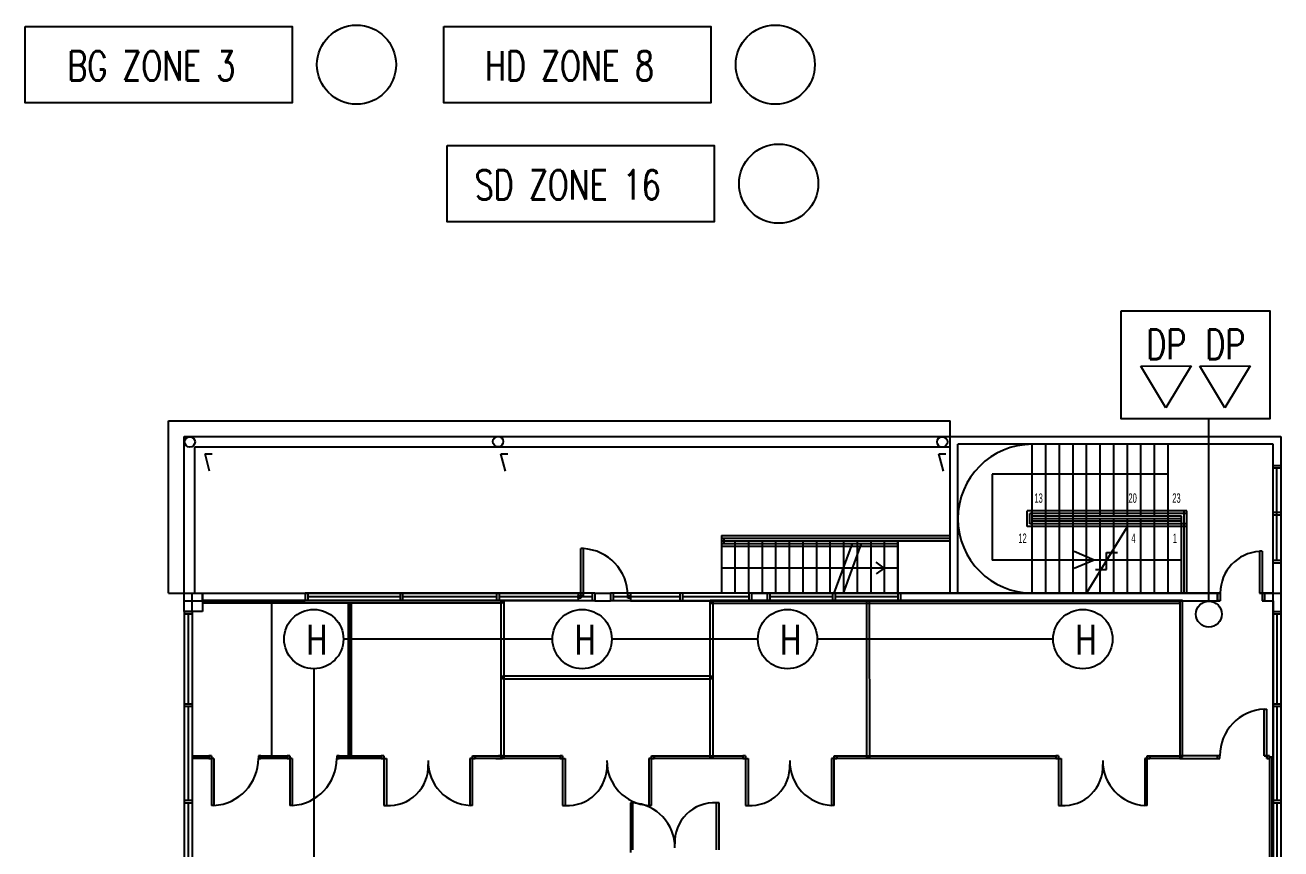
# Model space of a CAD drawing. Extents: x 134044 to 2458691, y -1196082 to 3409924.
# Drawn here: x 134998.7 to 135093.9, y 153296.5 to 153358.9 of the extents above; entities that cross this region are included whole.
import ezdxf

# ---------------------------------------------------------------- set-up
doc = ezdxf.new("R2010")
doc.units = 0
doc.layers.get('0').update_dxf_attribs({"linetype": 'CONTINUOUS'})
for name, color, linetype in [('000_-_ARCHITECT', 251, 'CONTINUOUS'), ('1', 251, 'CONTINUOUS'), ('5', 4, 'CONTINUOUS'), ('CON1', 251, 'CONTINUOUS'), ('F-_DDIM', 251, 'CONTINUOUS'), ('F-OP', 5, 'CONTINUOUS'), ('F-WIN', 5, 'CONTINUOUS'), ('F_COL', 3, 'CONTINUOUS'), ('GMP_WALL', 251, 'CONTINUOUS'), ('MIMIC_SIZE', 7, 'CONTINUOUS'), ('PU_DOOR', 251, 'CONTINUOUS'), ('WALL_PANEL_50MM', 251, 'CONTINUOUS')]:
    doc.layers.add(name, color=color, linetype=linetype)
doc.styles.add('PLOT02__REVB$0$NARROW', font='SIMPLEX', dxfattribs={"width": 0.75})
doc.styles.get("Standard").update_dxf_attribs({"font": 'arial.ttf'})

msp = doc.modelspace()

# ---------------------------------------------------------------- linework, layer by layer
at = {"color": 1}
for p, q in [((135083.271, 153333.083), (135087.088, 153333.094)), ((135085.176, 153329.907), (135083.271, 153333.083)), ((135087.088, 153333.094), (135085.176, 153329.907)), ((135087.738, 153333.083), (135091.556, 153333.094)), ((135089.643, 153329.907), (135087.738, 153333.083)), ((135091.556, 153333.094), (135089.643, 153329.907))]:
    msp.add_line(p, q, dxfattribs=at)
at = {"color": 7, "linetype": 'BYBLOCK'}
for points in [[(134998.663, 153358.843), (135018.913, 153358.843), (135018.913, 153353.057), (134998.663, 153353.057)], [(135030.418, 153358.843), (135050.668, 153358.843), (135050.668, 153353.057), (135030.418, 153353.057)], [(135030.675, 153349.816), (135050.924, 153349.816), (135050.924, 153344.03), (135030.675, 153344.03)]]:
    msp.add_lwpolyline(points, close=True, dxfattribs=at)
at = {"color": 1}
msp.add_lwpolyline([(135081.777, 153337.265), (135093.045, 153337.265), (135093.045, 153329.074), (135081.777, 153329.074)], close=True, dxfattribs=at)
at = {"color": 1, "linetype": 'BYBLOCK'}
for centre, radius in [((135023.796, 153355.95), 3), ((135055.552, 153355.95), 3), ((135055.808, 153346.923), 3), ((135088.434, 153314.273), 0.982), ((135020.551, 153312.377), 2.25), ((135040.904, 153312.377), 2.25), ((135056.481, 153312.377), 2.25), ((135078.874, 153312.377), 2.25)]:
    msp.add_circle(centre, radius, dxfattribs=at)
at = {"layer": '000_-_ARCHITECT', "color": 0, "linetype": 'BYBLOCK'}
for p, q in [((135075.043, 153321.709), (135075.043, 153321.907)), ((135086.368, 153321.709), (135075.043, 153321.709)), ((135075.043, 153321.115), (135075.043, 153321.313)), ((135086.368, 153321.313), (135075.043, 153321.313)), ((135079.742, 153318.376), (135078.205, 153319.015)), ((135092.266, 153319.036), (135092.266, 153315.868)), ((135092.464, 153319.036), (135092.266, 153319.036)), ((135092.464, 153319.036), (135092.464, 153315.274)), ((135079.742, 153318.376), (135078.205, 153317.737)), ((135089.098, 153315.868), (135089.098, 153315.274)), ((135089.296, 153315.868), (135089.098, 153315.868)), ((135089.296, 153315.868), (135089.098, 153315.868)), ((135089.296, 153315.274), (135089.098, 153315.274)), ((135089.296, 153315.274), (135089.098, 153315.274)), ((135089.296, 153315.868), (135089.296, 153315.274)), ((135089.296, 153315.868), (135089.296, 153315.274)), ((135092.662, 153315.868), (135092.266, 153315.868)), ((135092.662, 153315.868), (135092.464, 153315.868)), ((135092.464, 153315.868), (135092.464, 153315.274)), ((135092.662, 153315.274), (135092.464, 153315.274)), ((135092.662, 153315.274), (135092.464, 153315.274)), ((135092.662, 153315.868), (135092.662, 153315.274))]:
    msp.add_line(p, q, dxfattribs=at)
msp.add_arc((135092.464, 153315.868), 3.168, 93.58332, 180, dxfattribs=at)
at = {"layer": '1', "color": 0, "linetype": 'BYBLOCK'}
for p, q in [((135012.654, 153325.108), (135012.309, 153326.435)), ((135012.309, 153326.435), (135012.836, 153326.435)), ((135035.097, 153325.108), (135034.751, 153326.435)), ((135034.751, 153326.435), (135035.278, 153326.435)), ((135068.308, 153325.108), (135067.963, 153326.435)), ((135067.963, 153326.435), (135068.49, 153326.435)), ((135085.339, 153324.879), (135072.007, 153324.879)), ((135072.007, 153324.879), (135072.007, 153318.376)), ((135063.813, 153317.762), (135063.196, 153318.201)), ((135086.368, 153318.376), (135072.007, 153318.376)), ((135064.846, 153317.762), (135051.461, 153317.762)), ((135063.813, 153317.762), (135063.196, 153317.322)), ((135012.118, 153315.868), (135040.603, 153315.868)), ((135012.118, 153315.298), (135012.118, 153315.868)), ((135040.603, 153315.298), (135012.118, 153315.298)), ((135040.603, 153315.868), (135040.603, 153315.298)), ((135089.098, 153315.868), (135044.563, 153315.868)), ((135044.563, 153315.868), (135044.563, 153315.274)), ((135044.563, 153315.274), (135089.098, 153315.274)), ((135089.098, 153315.274), (135089.098, 153315.868)), ((135093.298, 153315.868), (135092.662, 153315.868)), ((135092.662, 153315.868), (135092.662, 153315.274)), ((135092.662, 153315.274), (135093.298, 153315.274)), ((135093.298, 153292.801), (135093.298, 153315.868)), ((135093.298, 153315.868), (135093.892, 153315.868)), ((135093.298, 153315.274), (135093.298, 153315.868)), ((135093.892, 153315.868), (135093.892, 153292.801)), ((135017.342, 153315.1), (135017.342, 153303.418)), ((135023.281, 153315.1), (135023.282, 153303.418)), ((135012.59, 153303.418), (135011.402, 153303.418)), ((135017.342, 153303.418), (135016.55, 153303.418)), ((135018.53, 153303.418), (135017.342, 153303.418)), ((135023.282, 153303.418), (135022.49, 153303.418)), ((135025.663, 153303.418), (135023.282, 153303.418))]:
    msp.add_line(p, q, dxfattribs=at)
at = {"layer": '5', "color": 0, "linetype": 'BYBLOCK'}
for p, q in [((135086.764, 153322.105), (135074.647, 153322.105)), ((135074.647, 153320.917), (135074.647, 153322.105)), ((135086.764, 153321.907), (135074.845, 153321.907)), ((135074.845, 153321.115), (135074.845, 153321.907)), ((135086.566, 153315.868), (135086.566, 153322.105)), ((135086.764, 153315.868), (135086.764, 153322.105)), ((135086.764, 153320.917), (135074.647, 153320.917)), ((135086.764, 153321.115), (135074.845, 153321.115))]:
    msp.add_line(p, q, dxfattribs=at)
at = {"layer": 'CON1', "color": 0, "linetype": 'BYBLOCK'}
for p, q in [((135009.544, 153328.936), (135068.806, 153328.936)), ((135009.544, 153315.868), (135009.544, 153328.936)), ((135068.806, 153315.868), (135068.806, 153328.936)), ((135010.732, 153327.748), (135068.806, 153327.748)), ((135010.732, 153315.868), (135010.732, 153327.748)), ((135068.806, 153327.748), (135093.892, 153327.748)), ((135093.892, 153327.748), (135093.892, 153325.558)), ((135011.524, 153315.868), (135011.524, 153326.956)), ((135011.524, 153326.956), (135068.806, 153326.956)), ((135093.298, 153327.154), (135069.4, 153327.154)), ((135069.4, 153315.868), (135069.4, 153327.154)), ((135093.298, 153325.558), (135093.298, 153327.154)), ((135051.461, 153319.828), (135068.806, 153319.828)), ((135064.846, 153315.868), (135064.846, 153319.828)), ((135093.298, 153315.868), (135093.298, 153318.133)), ((135093.892, 153318.133), (135093.892, 153314.482)), ((135009.544, 153315.868), (135019.894, 153315.868)), ((135010.732, 153314.482), (135010.732, 153315.868)), ((135010.732, 153315.274), (135019.894, 153315.274)), ((135011.326, 153314.482), (135011.326, 153315.868)), ((135041.872, 153315.868), (135043.06, 153315.868)), ((135041.872, 153315.274), (135043.06, 153315.274)), ((135053.752, 153315.868), (135054.94, 153315.868)), ((135053.752, 153315.274), (135054.94, 153315.274)), ((135065.038, 153315.868), (135089.296, 153315.868)), ((135065.038, 153315.274), (135089.296, 153315.274)), ((135092.266, 153315.868), (135093.892, 153315.868)), ((135092.464, 153315.274), (135093.298, 153315.274)), ((135093.298, 153315.274), (135093.298, 153314.482))]:
    msp.add_line(p, q, dxfattribs=at)
at = {"layer": 'F-_DDIM', "color": 0, "linetype": 'BYBLOCK'}
for p, q in [((135079.161, 153315.868), (135082.25, 153320.917)), ((135060.025, 153315.868), (135061.402, 153319.63)), ((135060.714, 153315.868), (135062.091, 153319.63)), ((135080.659, 153317.659), (135080.659, 153318.938)), ((135080.659, 153318.938), (135081.5, 153318.938)), ((135080.659, 153318.316), (135080.706, 153318.393)), ((135079.825, 153317.659), (135080.666, 153317.659))]:
    msp.add_line(p, q, dxfattribs=at)
at = {"layer": 'F-OP', "color": 0, "linetype": 'BYBLOCK'}
for p, q in [((135075.043, 153315.868), (135075.043, 153327.154)), ((135076.072, 153315.868), (135076.072, 153327.154)), ((135077.102, 153315.868), (135077.102, 153327.154)), ((135078.132, 153315.868), (135078.132, 153327.154)), ((135079.161, 153315.868), (135079.161, 153327.154)), ((135080.191, 153321.709), (135080.191, 153327.154)), ((135081.22, 153321.709), (135081.22, 153327.154)), ((135082.25, 153321.709), (135082.25, 153327.154)), ((135083.28, 153321.709), (135083.28, 153327.154)), ((135084.309, 153321.709), (135084.309, 153327.154)), ((135085.339, 153315.868), (135085.339, 153327.154)), ((135086.368, 153321.511), (135075.043, 153321.511)), ((135080.191, 153315.868), (135080.191, 153321.511)), ((135081.22, 153315.868), (135081.22, 153321.511)), ((135082.25, 153315.868), (135082.25, 153321.511)), ((135083.28, 153315.868), (135083.28, 153321.511)), ((135084.309, 153315.868), (135084.309, 153321.511)), ((135086.368, 153315.868), (135086.368, 153321.709)), ((135051.461, 153320.224), (135068.806, 153320.224)), ((135051.461, 153320.224), (135051.461, 153315.868)), ((135051.461, 153320.026), (135068.806, 153320.026)), ((135051.659, 153320.026), (135051.659, 153319.63)), ((135051.461, 153319.828), (135068.806, 153319.828)), ((135051.461, 153319.63), (135064.846, 153319.63)), ((135051.461, 153319.432), (135064.846, 153319.432)), ((135052.491, 153319.828), (135052.491, 153315.868)), ((135053.52, 153319.828), (135053.52, 153315.868)), ((135054.55, 153319.828), (135054.55, 153315.868)), ((135055.579, 153319.828), (135055.579, 153315.868)), ((135056.609, 153319.828), (135056.609, 153315.868)), ((135057.639, 153319.828), (135057.639, 153315.868)), ((135058.668, 153319.828), (135058.668, 153315.868)), ((135059.698, 153319.828), (135059.698, 153315.868)), ((135060.727, 153319.828), (135060.727, 153315.868)), ((135061.757, 153319.828), (135061.757, 153315.868)), ((135062.787, 153319.828), (135062.787, 153315.868)), ((135063.816, 153319.828), (135063.816, 153315.868)), ((135064.846, 153319.828), (135064.846, 153315.868))]:
    msp.add_line(p, q, dxfattribs=at)
for centre in [(135011.153, 153327.332), (135034.53, 153327.357), (135068.212, 153327.333)]:
    msp.add_circle(centre, 0.396, dxfattribs=at)
msp.add_arc((135075.043, 153321.511), 5.643, 90, 270, dxfattribs=at)
at = {"layer": 'F-WIN', "color": 0, "linetype": 'BYBLOCK'}
for p, q in [((135093.298, 153325.558), (135093.892, 153325.558)), ((135093.298, 153318.133), (135093.298, 153325.558)), ((135093.298, 153325.36), (135093.892, 153325.36)), ((135093.595, 153318.331), (135093.595, 153325.36)), ((135093.892, 153325.558), (135093.892, 153318.133)), ((135093.298, 153321.994), (135093.892, 153321.994)), ((135093.298, 153321.796), (135093.892, 153321.796)), ((135093.892, 153318.331), (135093.298, 153318.331)), ((135093.892, 153318.133), (135093.298, 153318.133)), ((135019.894, 153315.868), (135019.894, 153315.274)), ((135041.872, 153315.868), (135019.894, 153315.868)), ((135041.872, 153315.274), (135019.894, 153315.274)), ((135020.092, 153315.868), (135020.092, 153315.274)), ((135027.121, 153315.571), (135020.092, 153315.571)), ((135027.121, 153315.274), (135027.121, 153315.868)), ((135027.319, 153315.274), (135027.319, 153315.868)), ((135034.447, 153315.571), (135027.319, 153315.571)), ((135034.447, 153315.274), (135034.447, 153315.868)), ((135034.645, 153315.274), (135034.645, 153315.868)), ((135041.674, 153315.571), (135034.645, 153315.571)), ((135041.674, 153315.868), (135041.674, 153315.274)), ((135041.872, 153315.868), (135041.872, 153315.274)), ((135043.06, 153315.868), (135043.06, 153315.274)), ((135053.752, 153315.868), (135043.06, 153315.868)), ((135053.752, 153315.274), (135043.06, 153315.274)), ((135043.258, 153315.868), (135043.258, 153315.274)), ((135048.307, 153315.571), (135043.258, 153315.571)), ((135048.307, 153315.868), (135048.307, 153315.274)), ((135048.505, 153315.868), (135048.505, 153315.274)), ((135053.554, 153315.571), (135048.505, 153315.571)), ((135053.554, 153315.868), (135053.554, 153315.274)), ((135053.752, 153315.868), (135053.752, 153315.274)), ((135054.94, 153315.868), (135054.94, 153315.274)), ((135054.94, 153315.868), (135065.038, 153315.868)), ((135065.038, 153315.274), (135054.94, 153315.274)), ((135055.138, 153315.868), (135055.138, 153315.274)), ((135059.89, 153315.571), (135055.138, 153315.571)), ((135059.89, 153315.868), (135059.89, 153315.274)), ((135060.088, 153315.868), (135060.088, 153315.274)), ((135064.84, 153315.571), (135060.088, 153315.571)), ((135064.84, 153315.868), (135064.84, 153315.274)), ((135065.038, 153315.868), (135065.038, 153315.274)), ((135010.732, 153314.482), (135011.326, 153314.482)), ((135010.732, 153314.482), (135010.732, 153292.801)), ((135010.732, 153314.284), (135011.326, 153314.284)), ((135011.029, 153314.284), (135011.029, 153307.453)), ((135011.326, 153314.482), (135011.326, 153292.801)), ((135093.298, 153314.482), (135093.892, 153314.482)), ((135093.298, 153314.482), (135093.298, 153292.801)), ((135093.298, 153314.284), (135093.892, 153314.284)), ((135093.595, 153314.284), (135093.595, 153307.453)), ((135093.892, 153314.482), (135093.892, 153292.801)), ((135011.326, 153307.453), (135010.732, 153307.453)), ((135011.326, 153307.255), (135010.732, 153307.255)), ((135011.029, 153307.255), (135011.029, 153300.127)), ((135093.892, 153307.453), (135093.298, 153307.453)), ((135093.892, 153307.255), (135093.298, 153307.255)), ((135093.595, 153307.255), (135093.595, 153300.127)), ((135011.326, 153300.127), (135010.732, 153300.127)), ((135011.326, 153299.929), (135010.732, 153299.929)), ((135011.029, 153299.929), (135011.029, 153292.999)), ((135093.892, 153300.127), (135093.298, 153300.127)), ((135093.892, 153299.929), (135093.298, 153299.929)), ((135093.595, 153299.929), (135093.595, 153292.999))]:
    msp.add_line(p, q, dxfattribs=at)
at = {"layer": 'F_COL', "color": 0, "linetype": 'BYBLOCK'}
for p, q in [((135010.732, 153315.868), (135012.118, 153315.868)), ((135010.732, 153314.482), (135010.732, 153315.868)), ((135012.118, 153315.868), (135012.118, 153314.482)), ((135012.118, 153314.482), (135010.732, 153314.482))]:
    msp.add_line(p, q, dxfattribs=at)
at = {"layer": 'GMP_WALL', "color": 0, "linetype": 'BYBLOCK'}
for p, q in [((135012.217, 153315.1), (135012.217, 153315.298)), ((135012.217, 153315.298), (135034.864, 153315.298)), ((135034.766, 153303.418), (135034.765, 153315.298)), ((135034.765, 153315.298), (135034.963, 153315.298)), ((135034.864, 153315.298), (135034.864, 153315.1)), ((135034.963, 153315.298), (135034.964, 153303.418)), ((135050.606, 153303.319), (135050.605, 153315.199)), ((135050.605, 153315.199), (135050.803, 153315.199)), ((135050.803, 153315.199), (135050.804, 153303.319)), ((135062.486, 153303.418), (135062.485, 153315.298)), ((135062.485, 153315.298), (135062.683, 153315.298)), ((135062.683, 153315.298), (135062.684, 153303.418)), ((135034.864, 153315.1), (135012.217, 153315.1)), ((135023.183, 153303.418), (135023.182, 153315.1)), ((135023.182, 153315.1), (135023.38, 153315.1)), ((135023.38, 153315.1), (135023.381, 153303.418)), ((135011.402, 153303.319), (135011.402, 153303.517)), ((135011.402, 153303.517), (135012.59, 153303.517)), ((135012.59, 153303.319), (135011.402, 153303.319)), ((135012.59, 153303.517), (135012.59, 153303.319)), ((135016.55, 153303.319), (135016.55, 153303.517)), ((135016.55, 153303.517), (135017.342, 153303.517)), ((135017.342, 153303.319), (135016.55, 153303.319)), ((135017.342, 153303.319), (135017.342, 153303.517)), ((135017.342, 153303.517), (135018.53, 153303.517)), ((135017.342, 153303.517), (135017.342, 153303.319)), ((135018.53, 153303.319), (135017.342, 153303.319)), ((135018.53, 153303.517), (135018.53, 153303.319)), ((135022.49, 153303.319), (135022.49, 153303.517)), ((135022.49, 153303.517), (135023.282, 153303.517)), ((135023.282, 153303.319), (135022.49, 153303.319)), ((135023.381, 153303.418), (135023.183, 153303.418)), ((135023.282, 153303.319), (135023.282, 153303.517)), ((135023.282, 153303.517), (135025.663, 153303.517)), ((135023.282, 153303.517), (135023.282, 153303.319)), ((135025.663, 153303.319), (135023.282, 153303.319)), ((135025.663, 153303.517), (135025.663, 153303.319)), ((135032.791, 153303.319), (135032.791, 153303.517)), ((135032.791, 153303.517), (135034.865, 153303.517)), ((135034.865, 153303.319), (135032.791, 153303.319)), ((135034.964, 153303.418), (135034.766, 153303.418)), ((135034.865, 153303.517), (135034.865, 153303.319)), ((135034.865, 153303.319), (135034.865, 153303.517)), ((135034.865, 153303.517), (135039.226, 153303.517)), ((135039.226, 153303.319), (135034.865, 153303.319)), ((135039.226, 153303.517), (135039.226, 153303.319)), ((135046.354, 153303.319), (135046.354, 153303.517)), ((135046.354, 153303.517), (135050.705, 153303.517)), ((135050.705, 153303.319), (135046.354, 153303.319)), ((135050.804, 153303.319), (135050.606, 153303.319)), ((135050.705, 153303.517), (135050.705, 153303.319)), ((135050.705, 153303.319), (135050.705, 153303.517)), ((135050.705, 153303.517), (135053.086, 153303.517)), ((135053.086, 153303.319), (135050.705, 153303.319)), ((135053.086, 153303.517), (135053.086, 153303.319)), ((135060.214, 153303.319), (135060.214, 153303.517)), ((135060.214, 153303.517), (135062.585, 153303.517)), ((135062.585, 153303.319), (135060.214, 153303.319)), ((135062.684, 153303.418), (135062.486, 153303.418)), ((135062.585, 153303.517), (135062.585, 153303.319)), ((135062.585, 153303.319), (135062.585, 153303.517)), ((135062.585, 153303.517), (135076.832, 153303.514)), ((135076.832, 153303.316), (135062.585, 153303.319)), ((135076.832, 153303.514), (135076.832, 153303.316)), ((135083.96, 153303.316), (135083.96, 153303.514)), ((135083.96, 153303.514), (135086.331, 153303.514)), ((135086.331, 153303.316), (135083.96, 153303.316)), ((135086.331, 153303.514), (135086.331, 153303.316))]:
    msp.add_line(p, q, dxfattribs=at)
at = {"layer": 'MIMIC_SIZE', "color": 1}
for p, q in [((135088.434, 153315.255), (135088.434, 153329.074)), ((135038.654, 153312.377), (135022.801, 153312.377)), ((135054.231, 153312.377), (135043.154, 153312.377)), ((135076.624, 153312.377), (135058.731, 153312.377)), ((135020.551, 153310.127), (135020.551, 153293.571))]:
    msp.add_line(p, q, dxfattribs=at)
at = {"layer": 'PU_DOOR', "color": 0, "linetype": 'BYBLOCK'}
for p, q in [((135040.801, 153315.484), (135040.801, 153319.241)), ((135040.999, 153319.241), (135040.801, 153319.241)), ((135040.999, 153315.682), (135040.999, 153319.241)), ((135040.603, 153315.484), (135040.603, 153315.682)), ((135040.603, 153315.682), (135040.801, 153315.682)), ((135040.801, 153315.484), (135040.603, 153315.484)), ((135040.999, 153315.682), (135040.801, 153315.682)), ((135040.801, 153315.682), (135040.801, 153315.484)), ((135044.365, 153315.484), (135044.365, 153315.682)), ((135044.365, 153315.682), (135044.563, 153315.682)), ((135044.563, 153315.484), (135044.365, 153315.484)), ((135044.563, 153315.682), (135044.563, 153315.484)), ((135092.629, 153303.514), (135092.629, 153307.073)), ((135092.629, 153307.073), (135092.827, 153307.073)), ((135092.827, 153303.316), (135092.827, 153307.073)), ((135012.788, 153303.517), (135012.59, 153303.517)), ((135012.59, 153303.517), (135012.59, 153303.319)), ((135012.59, 153303.319), (135012.788, 153303.319)), ((135012.788, 153303.517), (135012.788, 153299.76)), ((135012.788, 153303.319), (135012.788, 153303.517)), ((135012.986, 153303.319), (135012.788, 153303.319)), ((135012.986, 153303.319), (135012.986, 153299.76)), ((135016.55, 153303.517), (135016.352, 153303.517)), ((135016.352, 153303.517), (135016.352, 153303.319)), ((135016.352, 153303.319), (135016.55, 153303.319)), ((135016.55, 153303.319), (135016.55, 153303.517)), ((135018.728, 153303.517), (135018.53, 153303.517)), ((135018.53, 153303.517), (135018.53, 153303.319)), ((135018.53, 153303.319), (135018.728, 153303.319)), ((135018.728, 153303.517), (135018.728, 153299.76)), ((135018.728, 153303.319), (135018.728, 153303.517)), ((135018.926, 153303.319), (135018.728, 153303.319)), ((135018.926, 153303.319), (135018.926, 153299.76)), ((135022.49, 153303.517), (135022.292, 153303.517)), ((135022.292, 153303.517), (135022.292, 153303.319)), ((135022.292, 153303.319), (135022.49, 153303.319)), ((135022.49, 153303.319), (135022.49, 153303.517)), ((135025.663, 153303.517), (135025.663, 153303.319)), ((135025.861, 153303.517), (135025.663, 153303.517)), ((135025.663, 153303.319), (135026.059, 153303.319)), ((135025.861, 153303.319), (135025.663, 153303.319)), ((135025.861, 153303.517), (135025.861, 153303.319)), ((135025.861, 153303.319), (135025.861, 153299.759)), ((135026.059, 153303.319), (135026.059, 153299.759)), ((135032.791, 153303.319), (135032.395, 153303.319)), ((135032.395, 153303.319), (135032.395, 153299.759)), ((135032.593, 153299.759), (135032.593, 153303.517)), ((135032.593, 153303.517), (135032.791, 153303.517)), ((135032.593, 153303.319), (135032.791, 153303.319)), ((135032.791, 153303.517), (135032.791, 153303.319)), ((135039.226, 153303.517), (135039.226, 153303.319)), ((135039.424, 153303.517), (135039.226, 153303.517)), ((135039.226, 153303.319), (135039.622, 153303.319)), ((135039.424, 153303.319), (135039.226, 153303.319)), ((135039.424, 153303.517), (135039.424, 153303.319)), ((135039.424, 153303.319), (135039.424, 153299.759)), ((135039.622, 153303.319), (135039.622, 153299.759)), ((135046.354, 153303.319), (135045.958, 153303.319)), ((135045.958, 153303.319), (135045.958, 153299.759)), ((135046.156, 153299.759), (135046.156, 153303.517)), ((135046.156, 153303.517), (135046.354, 153303.517)), ((135046.156, 153303.319), (135046.354, 153303.319)), ((135046.354, 153303.517), (135046.354, 153303.319)), ((135053.086, 153303.517), (135053.086, 153303.319)), ((135053.284, 153303.517), (135053.086, 153303.517)), ((135053.086, 153303.319), (135053.482, 153303.319)), ((135053.284, 153303.319), (135053.086, 153303.319)), ((135053.284, 153303.517), (135053.284, 153303.319)), ((135053.284, 153303.319), (135053.284, 153299.759)), ((135053.482, 153303.319), (135053.482, 153299.759)), ((135060.214, 153303.319), (135059.818, 153303.319)), ((135059.818, 153303.319), (135059.818, 153299.759)), ((135060.016, 153299.759), (135060.016, 153303.517)), ((135060.016, 153303.517), (135060.214, 153303.517)), ((135060.016, 153303.319), (135060.214, 153303.319)), ((135060.214, 153303.517), (135060.214, 153303.319)), ((135076.832, 153303.514), (135076.832, 153303.316)), ((135077.03, 153303.514), (135076.832, 153303.514)), ((135076.832, 153303.316), (135077.228, 153303.316)), ((135077.03, 153303.316), (135076.832, 153303.316)), ((135077.03, 153303.514), (135077.03, 153303.316)), ((135077.03, 153303.316), (135077.03, 153299.756)), ((135077.228, 153303.316), (135077.228, 153299.756)), ((135083.96, 153303.316), (135083.564, 153303.316)), ((135083.564, 153303.316), (135083.564, 153299.756)), ((135083.762, 153299.756), (135083.762, 153303.514)), ((135083.762, 153303.514), (135083.96, 153303.514)), ((135083.762, 153303.316), (135083.96, 153303.316)), ((135083.96, 153303.514), (135083.96, 153303.316)), ((135089.263, 153303.514), (135089.065, 153303.514)), ((135089.065, 153303.514), (135089.065, 153303.316)), ((135089.065, 153303.316), (135089.263, 153303.316)), ((135089.263, 153303.316), (135089.263, 153303.514)), ((135092.629, 153303.514), (135092.827, 153303.514)), ((135093.025, 153303.514), (135092.827, 153303.514)), ((135092.827, 153303.514), (135092.827, 153303.316)), ((135092.827, 153303.316), (135093.025, 153303.316)), ((135093.025, 153303.316), (135093.025, 153303.514)), ((135044.561, 153299.95), (135044.561, 153296.192)), ((135044.561, 153299.95), (135044.759, 153299.95)), ((135044.759, 153296.39), (135044.759, 153299.95)), ((135051.293, 153299.95), (135050.897, 153299.95)), ((135051.095, 153296.39), (135051.095, 153299.95)), ((135051.293, 153296.39), (135051.293, 153299.95)), ((135012.986, 153299.76), (135012.788, 153299.76)), ((135018.926, 153299.76), (135018.728, 153299.76)), ((135025.861, 153299.759), (135026.257, 153299.759)), ((135032.593, 153299.759), (135032.395, 153299.759)), ((135039.424, 153299.759), (135039.82, 153299.759)), ((135046.156, 153299.759), (135045.958, 153299.759)), ((135053.284, 153299.759), (135053.68, 153299.759)), ((135060.016, 153299.759), (135059.818, 153299.759)), ((135077.03, 153299.756), (135077.426, 153299.756)), ((135083.762, 153299.756), (135083.564, 153299.756))]:
    msp.add_line(p, q, dxfattribs=at)
for centre, radius, start, end in [((135040.801, 153315.682), 3.564, 0, 86.81526), ((135092.827, 153303.514), 3.564, 93.18474, 180), ((135012.788, 153303.319), 3.564, 273.18474, 0), ((135018.728, 153303.319), 3.564, 273.18474, 0), ((135026.244, 153302.743), 2.989, 266.46199, 2.41208), ((135032.583, 153303.117), 3.362, 179.09168, 266.98068), ((135039.807, 153302.742), 2.989, 266.46199, 2.41208), ((135046.146, 153303.117), 3.362, 179.09168, 266.98068), ((135053.667, 153302.743), 2.989, 266.46199, 2.41208), ((135060.006, 153303.117), 3.362, 179.09168, 266.98068), ((135077.413, 153302.74), 2.989, 266.46199, 2.41208), ((135083.753, 153303.114), 3.362, 179.09168, 266.98068), ((135044.571, 153296.592), 3.362, 359.09168, 86.98068), ((135050.91, 153296.966), 2.989, 86.46199, 182.41208)]:
    msp.add_arc(centre, radius, start, end, dxfattribs=at)
at = {"layer": 'WALL_PANEL_50MM', "color": 0, "linetype": 'BYBLOCK'}
for p, q in [((135086.232, 153315.299), (135050.605, 153315.298)), ((135050.605, 153315.298), (135050.605, 153315.1)), ((135086.232, 153315.101), (135086.232, 153315.299)), ((135086.43, 153315.298), (135086.232, 153315.298)), ((135086.232, 153315.298), (135086.232, 153303.415)), ((135086.43, 153303.415), (135086.43, 153315.298)), ((135050.605, 153315.1), (135086.232, 153315.101)), ((135034.964, 153309.457), (135034.766, 153309.459)), ((135050.705, 153309.557), (135034.865, 153309.557)), ((135034.865, 153309.557), (135034.865, 153309.359)), ((135050.705, 153309.359), (135050.705, 153309.557)), ((135034.865, 153309.359), (135050.705, 153309.359)), ((135034.37, 153303.319), (135034.865, 153303.319)), ((135034.865, 153303.517), (135034.568, 153303.517)), ((135034.865, 153303.319), (135034.865, 153303.517)), ((135089.263, 153303.514), (135086.232, 153303.514)), ((135086.232, 153303.514), (135086.232, 153303.316)), ((135086.232, 153303.415), (135086.43, 153303.415)), ((135086.232, 153303.316), (135089.263, 153303.316)), ((135093.025, 153303.514), (135092.629, 153303.514)), ((135092.827, 153303.316), (135093.025, 153303.316)), ((135093.025, 153303.316), (135093.025, 153303.514)), ((135093.025, 153303.415), (135093.223, 153303.415)), ((135093.223, 153303.415), (135093.025, 153303.415)), ((135093.025, 153303.415), (135093.025, 153292.801)), ((135093.223, 153292.801), (135093.223, 153303.415))]:
    msp.add_line(p, q, dxfattribs=at)

# ---------------------------------------------------------------- texts
at = {"color": 7, "style": 'PLOT02__REVB$0$NARROW', "width": 0.75}
for s, p in [('BG ZONE 3', (135001.872, 153354.741)), ('HD ZONE 8', (135033.547, 153354.741)), ('SD ZONE 16', (135032.764, 153345.715))]:
    msp.add_text(s, height=2.2387, dxfattribs=at).set_placement(p)
at = {"color": 1, "linetype": 'BYBLOCK', "style": 'PLOT02__REVB$0$NARROW', "width": 0.75}
for s, height, p in [('DP', 2.2387, (135083.7, 153333.615, 0.077)), ('DP', 2.2387, (135088.167, 153333.615, 0.077)), ('H', 2.255, (135019.992, 153311.208, 7592.521)), ('H', 2.255, (135040.345, 153311.208, 7592.521)), ('H', 2.255, (135055.922, 153311.208, 7592.521)), ('H', 2.255, (135078.315, 153311.208, 7592.521))]:
    msp.add_text(s, height=height, dxfattribs=at).set_placement(p)
at = {"layer": '5', "color": 0, "linetype": 'BYBLOCK', "width": 0.55}
for s, height, p in [('13', 0.7134, (135075.201, 153322.717)), ('20', 0.7134, (135082.333, 153322.717)), ('23', 0.7134, (135085.657, 153322.717)), ('12', 0.7134, (135073.982, 153319.673)), ('4', 0.713, (135082.551, 153319.673)), ('1', 0.713, (135085.702, 153319.673))]:
    msp.add_text(s, height=height, dxfattribs=at).set_placement(p)

doc.saveas('drawing.dxf')
